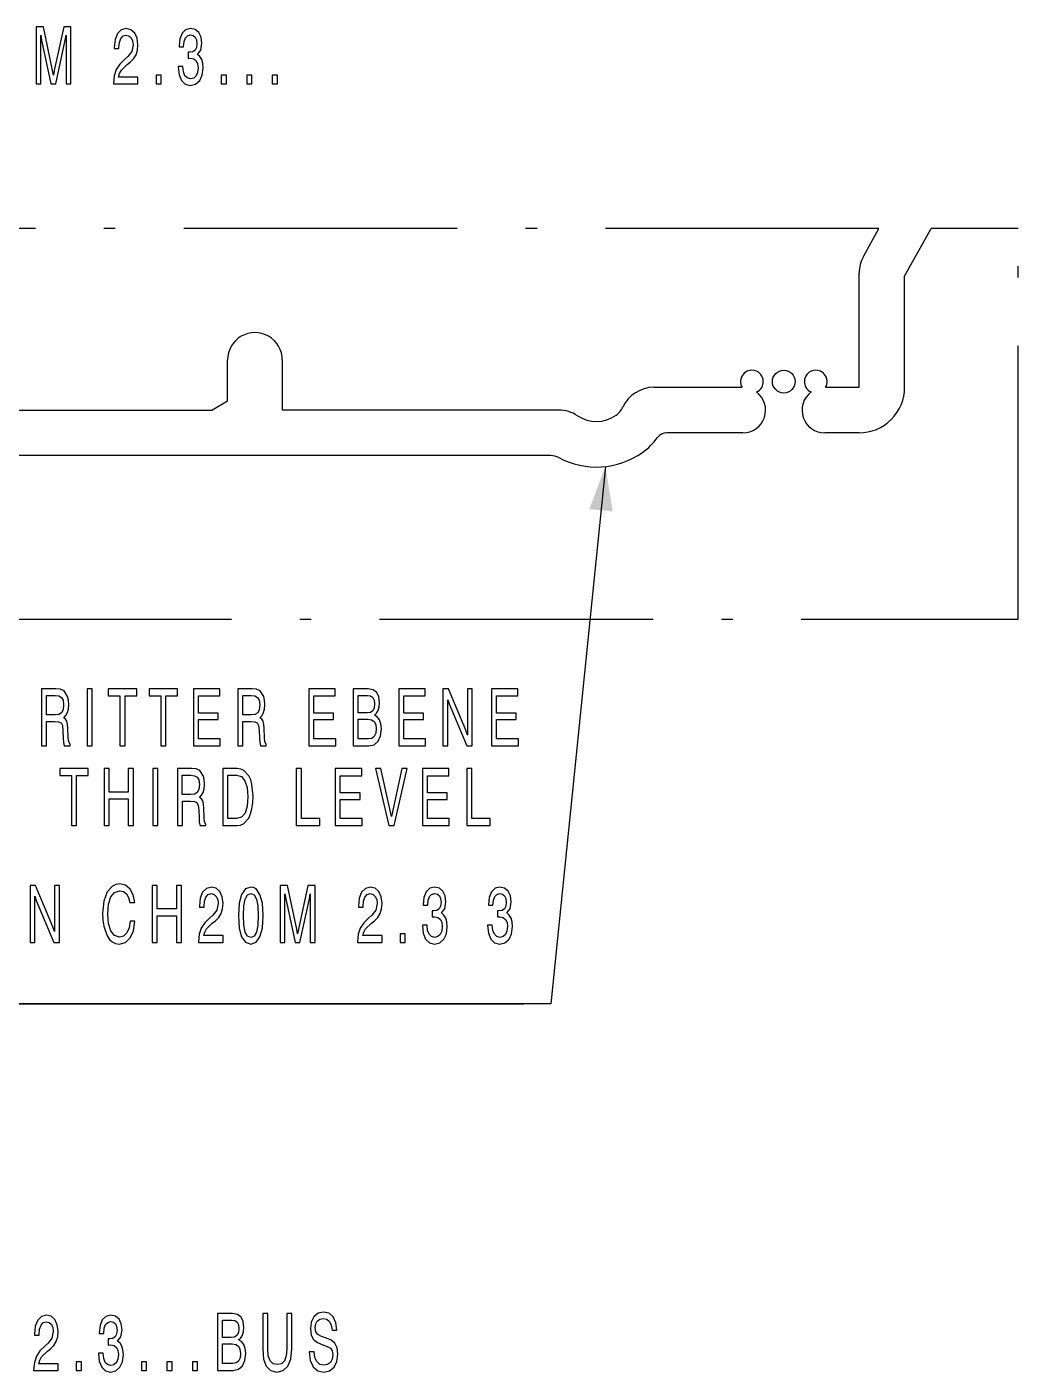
# Model space of a CAD drawing. Extents: x 42 to 318, y 12 to 289.
# Drawn here: x 274.5 to 318, y 209.9 to 268.9 of the extents above; entities that cross this region are included whole.
import ezdxf

# ---------------------------------------------------------------- set-up
doc = ezdxf.new("R2010")
doc.units = 0
doc.linetypes.add('DASHDOT', pattern=[18.5, 12, -3, 0.5, -3])
doc.layers.get('0').update_dxf_attribs({"linetype": 'CONTINUOUS'})

msp = doc.modelspace()

# ---------------------------------------------------------------- linework, layer by layer
at = {"color": 7, "linetype": 'DASHDOT'}
for p, q in [((311.89679, 260.066528), (222.149231, 260.066528)), ((317.998901, 260.066528), (314.189056, 260.066528)), ((317.998901, 242.918991), (317.998901, 260.066528)), ((215.990829, 242.918991), (317.998901, 242.918991))]:
    msp.add_line(p, q, dxfattribs=at)
at = {"color": 7}
for p, q in [((311.214264, 258.847778), (311.89679, 260.066528)), ((313.02301, 257.984375), (314.189056, 260.066528)), ((311.02301, 253.101868), (311.02301, 258.114868)), ((313.02301, 253.101868), (313.02301, 257.984375)), ((283.322998, 252.501862), (283.322998, 254.301865)), ((285.723022, 254.301865), (285.723022, 252.101868)), ((302.02301, 253.101868), (305.890015, 253.101868)), ((309.55603, 253.101868), (311.02301, 253.101868)), ((282.630188, 252.101868), (283.322998, 252.501862)), ((236.205322, 252.101868), (282.630188, 252.101868)), ((297.840698, 252.101868), (285.723022, 252.101868)), ((305.923004, 251.101868), (302.587952, 251.101868)), ((311.02301, 251.101868), (309.52301, 251.101868)), ((297.499023, 250.101868), (236.547012, 250.101868))]:
    msp.add_line(p, q, dxfattribs=at)
for points in [[(275.127502, 268.553894), (275.163666, 268.334839), (275.572723, 266.422455), (275.78067, 266.422455), (276.198761, 268.334839), (276.237183, 268.553894), (276.237183, 266.422455), (276.451904, 266.422455), (276.451904, 268.922455), (276.135498, 268.922455), (275.717377, 267.010071), (275.681213, 266.804932), (275.642792, 267.010071), (275.240509, 268.922455), (274.924072, 268.922455), (274.924072, 266.422455), (275.127502, 266.422455)], [(278.315247, 266.422455), (279.391052, 266.422455), (279.391052, 266.721466), (278.54126, 266.721466), (278.586456, 266.87796), (278.665558, 267.017029), (278.918701, 267.267365), (279.052032, 267.371704), (279.201202, 267.52121), (279.307434, 267.695068), (279.368469, 267.896729), (279.391052, 268.133179), (279.352631, 268.425232), (279.248657, 268.654724), (279.083679, 268.800751), (278.873505, 268.852905), (278.656525, 268.793793), (278.491547, 268.630371), (278.385315, 268.366119), (278.349152, 268.018433), (278.349152, 267.976685), (278.55481, 267.976685), (278.55481, 268.004517), (278.575165, 268.240967), (278.638458, 268.414795), (278.735626, 268.526062), (278.864441, 268.564331), (278.993286, 268.53302), (279.092712, 268.442627), (279.153748, 268.307007), (279.176361, 268.136627), (279.117584, 267.841095), (278.945831, 267.618561), (278.812469, 267.507294), (278.590973, 267.288239), (278.435028, 267.055267), (278.344635, 266.780579), (278.315247, 266.443329)], [(281.157227, 267.18045), (281.157227, 267.163055), (281.19339, 266.825806), (281.299622, 266.57196), (281.466858, 266.412018), (281.686096, 266.352905), (281.921143, 266.408539), (282.097412, 266.565002), (282.210419, 266.804932), (282.251099, 267.121338), (282.233032, 267.326477), (282.185547, 267.493378), (282.104187, 267.62204), (281.995728, 267.715912), (282.142609, 267.903687), (282.192352, 268.202698), (282.158447, 268.473907), (282.061249, 268.679047), (281.900787, 268.807709), (281.686096, 268.852905), (281.482666, 268.797272), (281.326721, 268.640808), (281.227295, 268.393951), (281.19339, 268.070587), (281.19339, 268.053192), (281.394531, 268.053192), (281.412598, 268.275726), (281.469116, 268.435669), (281.564026, 268.53302), (281.697388, 268.56781), (281.814911, 268.539978), (281.903046, 268.466949), (281.955048, 268.348755), (281.975372, 268.188782), (281.955048, 268.011475), (281.896271, 267.896729), (281.794556, 267.830658), (281.654449, 267.813263), (281.586639, 267.816742), (281.586639, 267.542053), (281.699646, 267.549011), (281.842041, 267.517731), (281.945984, 267.434265), (282.009277, 267.298676), (282.03186, 267.121338), (282.007019, 266.919678), (281.943726, 266.770172), (281.837524, 266.67627), (281.699646, 266.644989), (281.557251, 266.679749), (281.453308, 266.780579), (281.387756, 266.950958), (281.362885, 267.18045)], [(280.182617, 266.422455), (280.40863, 266.422455), (280.40863, 266.801453), (280.182617, 266.801453)], [(283.042664, 266.422455), (283.268677, 266.422455), (283.268677, 266.801453), (283.042664, 266.801453)], [(284.161926, 266.422455), (284.387939, 266.422455), (284.387939, 266.801453), (284.161926, 266.801453)], [(285.281189, 266.422455), (285.507202, 266.422455), (285.507202, 266.801453), (285.281189, 266.801453)], [(275.160583, 239.861542), (275.160583, 237.361542), (275.379791, 237.361542), (275.379791, 238.43248), (275.736877, 238.43248), (275.908661, 238.422043), (276.014893, 238.369888), (276.073639, 238.251663), (276.098511, 238.032608), (276.112061, 237.705765), (276.123352, 237.507584), (276.154999, 237.361542), (276.4104, 237.361542), (276.4104, 237.431076), (276.35614, 237.531921), (276.335815, 237.72316), (276.317719, 238.133453), (276.30191, 238.307297), (276.272522, 238.442902), (276.218292, 238.536789), (276.132416, 238.599365), (276.227325, 238.693253), (276.297394, 238.821899), (276.340332, 238.978363), (276.35614, 239.169601), (276.340332, 239.364319), (276.30191, 239.534698), (276.145966, 239.774612), (275.980988, 239.847641), (275.791138, 239.861542)], [(277.165771, 237.361542), (277.387268, 237.361542), (277.387268, 239.861542), (277.165771, 239.861542)], [(278.60144, 237.361542), (278.822937, 237.361542), (278.822937, 239.559036), (279.335999, 239.559036), (279.335999, 239.861542), (278.088409, 239.861542), (278.088409, 239.559036), (278.60144, 239.559036)], [(280.391968, 237.361542), (280.613464, 237.361542), (280.613464, 239.559036), (281.126495, 239.559036), (281.126495, 239.861542), (279.878937, 239.861542), (279.878937, 239.559036), (280.391968, 239.559036)], [(281.82312, 237.361542), (283.00061, 237.361542), (283.00061, 237.674469), (282.042358, 237.674469), (282.042358, 238.512451), (282.910217, 238.512451), (282.910217, 238.80452), (282.042358, 238.80452), (282.042358, 239.552078), (282.982544, 239.552078), (282.982544, 239.861542), (281.82312, 239.861542)], [(283.767303, 239.861542), (283.767303, 237.361542), (283.986542, 237.361542), (283.986542, 238.43248), (284.343628, 238.43248), (284.515411, 238.422043), (284.621643, 238.369888), (284.680389, 238.251663), (284.705261, 238.032608), (284.718811, 237.705765), (284.730103, 237.507584), (284.761749, 237.361542), (285.017151, 237.361542), (285.017151, 237.431076), (284.962891, 237.531921), (284.942566, 237.72316), (284.924469, 238.133453), (284.908661, 238.307297), (284.879272, 238.442902), (284.825043, 238.536789), (284.739136, 238.599365), (284.834076, 238.693253), (284.904144, 238.821899), (284.947083, 238.978363), (284.962891, 239.169601), (284.947083, 239.364319), (284.908661, 239.534698), (284.752716, 239.774612), (284.587738, 239.847641), (284.397888, 239.861542)], [(286.887268, 237.361542), (288.064758, 237.361542), (288.064758, 237.674469), (287.106506, 237.674469), (287.106506, 238.512451), (287.974365, 238.512451), (287.974365, 238.80452), (287.106506, 238.80452), (287.106506, 239.552078), (288.046692, 239.552078), (288.046692, 239.861542), (286.887268, 239.861542)], [(288.831482, 237.361542), (289.520782, 237.361542), (289.751312, 237.413696), (289.923096, 237.566681), (290.031555, 237.799652), (290.070007, 238.1091), (290.047394, 238.331635), (289.986359, 238.508972), (289.889191, 238.637619), (289.760376, 238.710632), (289.859802, 238.797562), (289.934387, 238.919266), (289.977325, 239.068771), (289.993164, 239.253052), (289.959259, 239.517319), (289.864319, 239.708557), (289.706116, 239.823288), (289.486877, 239.861542), (288.831482, 239.861542)], [(290.827637, 237.361542), (292.005127, 237.361542), (292.005127, 237.674469), (291.046875, 237.674469), (291.046875, 238.512451), (291.914734, 238.512451), (291.914734, 238.80452), (291.046875, 238.80452), (291.046875, 239.552078), (291.987061, 239.552078), (291.987061, 239.861542), (290.827637, 239.861542)], [(292.769592, 237.361542), (292.979767, 237.361542), (292.979767, 239.388657), (293.040771, 239.204376), (293.815979, 237.361542), (294.055573, 237.361542), (294.055573, 239.861542), (293.845367, 239.861542), (293.845367, 237.834427), (293.770782, 238.046524), (293.011414, 239.861542), (292.769592, 239.861542)], [(294.901367, 237.361542), (296.078857, 237.361542), (296.078857, 237.674469), (295.120575, 237.674469), (295.120575, 238.512451), (295.988464, 238.512451), (295.988464, 238.80452), (295.120575, 238.80452), (295.120575, 239.552078), (296.060791, 239.552078), (296.060791, 239.861542), (294.901367, 239.861542)], [(275.377533, 239.569473), (275.754974, 239.569473), (275.915436, 239.552078), (276.032959, 239.489502), (276.103027, 239.367798), (276.127869, 239.162659), (276.103027, 238.950562), (276.035217, 238.814957), (275.917694, 238.741928), (275.754974, 238.721069), (275.377533, 238.721069)], [(283.984283, 239.569473), (284.361725, 239.569473), (284.522186, 239.552078), (284.639709, 239.489502), (284.709778, 239.367798), (284.734619, 239.162659), (284.709778, 238.950562), (284.641968, 238.814957), (284.524445, 238.741928), (284.361725, 238.721069), (283.984283, 238.721069)], [(289.052948, 238.811478), (289.052948, 239.576416), (289.45752, 239.576416), (289.595367, 239.552078), (289.692566, 239.482544), (289.751312, 239.367798), (289.771667, 239.204376), (289.749054, 239.027054), (289.688049, 238.901871), (289.584076, 238.832336), (289.439423, 238.811478)], [(289.052948, 237.664047), (289.052948, 238.53331), (289.475586, 238.53331), (289.636047, 238.508972), (289.751312, 238.43248), (289.819122, 238.300339), (289.843994, 238.112579), (289.821381, 237.917877), (289.755829, 237.778793), (289.647369, 237.691864), (289.500458, 237.664047)], [(276.471924, 233.861542), (276.69342, 233.861542), (276.69342, 236.059036), (277.206482, 236.059036), (277.206482, 236.361542), (275.958893, 236.361542), (275.958893, 236.059036), (276.471924, 236.059036)], [(277.903107, 233.861542), (278.124573, 233.861542), (278.124573, 235.03331), (278.96759, 235.03331), (278.96759, 233.861542), (279.189087, 233.861542), (279.189087, 236.361542), (278.96759, 236.361542), (278.96759, 235.335815), (278.124573, 235.335815), (278.124573, 236.361542), (277.903107, 236.361542)], [(280.041656, 233.861542), (280.263153, 233.861542), (280.263153, 236.361542), (280.041656, 236.361542)], [(281.117981, 236.361542), (281.117981, 233.861542), (281.337219, 233.861542), (281.337219, 234.93248), (281.694305, 234.93248), (281.866058, 234.922043), (281.97229, 234.869888), (282.031067, 234.751663), (282.055908, 234.532608), (282.069458, 234.205765), (282.08078, 234.007584), (282.112427, 233.861542), (282.367798, 233.861542), (282.367798, 233.931076), (282.313568, 234.031921), (282.293213, 234.22316), (282.275146, 234.633453), (282.259308, 234.807297), (282.22995, 234.942902), (282.17569, 235.036789), (282.089813, 235.099365), (282.184753, 235.193253), (282.254791, 235.321899), (282.297729, 235.478363), (282.313568, 235.669601), (282.297729, 235.864319), (282.259308, 236.034698), (282.103363, 236.274612), (281.938385, 236.347641), (281.748535, 236.361542)], [(283.118683, 233.861542), (283.728882, 233.861542), (283.884827, 233.882401), (284.024963, 233.944992), (284.248718, 234.195343), (284.330078, 234.379623), (284.388855, 234.598679), (284.424988, 234.855972), (284.438568, 235.148056), (284.391113, 235.666138), (284.334595, 235.874756), (284.257751, 236.048615), (284.038513, 236.28157), (283.898407, 236.340683), (283.737946, 236.361542), (283.118683, 236.361542)], [(286.335815, 233.861542), (287.368683, 233.861542), (287.368683, 234.177948), (286.55957, 234.177948), (286.55957, 236.361542), (286.335815, 236.361542)], [(288.044952, 233.861542), (289.222473, 233.861542), (289.222473, 234.174469), (288.264191, 234.174469), (288.264191, 235.012451), (289.13205, 235.012451), (289.13205, 235.30452), (288.264191, 235.30452), (288.264191, 236.052078), (289.204376, 236.052078), (289.204376, 236.361542), (288.044952, 236.361542)], [(290.393707, 233.861542), (290.624237, 233.861542), (291.196045, 236.361542), (290.965515, 236.361542), (290.51123, 234.268356), (290.043396, 236.361542), (289.815125, 236.361542)], [(291.870056, 233.861542), (293.047577, 233.861542), (293.047577, 234.174469), (292.089294, 234.174469), (292.089294, 235.012451), (292.957153, 235.012451), (292.957153, 235.30452), (292.089294, 235.30452), (292.089294, 236.052078), (293.02948, 236.052078), (293.02948, 236.361542), (291.870056, 236.361542)], [(293.81427, 233.861542), (294.847107, 233.861542), (294.847107, 234.177948), (294.037994, 234.177948), (294.037994, 236.361542), (293.81427, 236.361542)], [(281.334961, 236.069473), (281.712372, 236.069473), (281.872833, 236.052078), (281.990356, 235.989502), (282.060425, 235.867798), (282.085297, 235.662659), (282.060425, 235.450562), (281.992615, 235.314957), (281.875122, 235.241928), (281.712372, 235.221069), (281.334961, 235.221069)], [(283.719849, 236.072952), (283.930054, 236.010361), (284.08374, 235.829559), (284.17865, 235.533997), (284.212555, 235.130661), (284.180908, 234.709946), (284.085999, 234.40744), (283.932312, 234.226639), (283.719849, 234.167526), (283.340149, 234.167526), (283.340149, 236.072952)], [(274.656281, 228.733521), (274.866455, 228.733521), (274.866455, 230.760635), (274.92749, 230.576355), (275.702698, 228.733521), (275.942261, 228.733521), (275.942261, 231.233521), (275.732086, 231.233521), (275.732086, 229.206406), (275.657501, 229.418503), (274.898102, 231.233521), (274.656281, 231.233521)], [(279.044128, 229.661896), (279.003448, 229.373291), (278.906281, 229.154251), (278.761627, 229.015167), (278.580811, 228.966476), (278.368378, 229.036026), (278.205658, 229.237686), (278.099426, 229.557587), (278.063263, 229.978302), (278.097168, 230.409454), (278.198883, 230.729355), (278.361603, 230.927536), (278.583069, 230.997086), (278.750336, 230.962311), (278.883667, 230.861481), (278.976349, 230.701538), (279.030579, 230.482483), (279.247559, 230.482483), (279.182007, 230.819748), (279.044128, 231.077057), (278.845245, 231.240479), (278.592133, 231.299591), (278.424866, 231.275238), (278.277985, 231.209183), (278.040649, 230.951874), (277.889221, 230.548538), (277.83725, 230.020035), (277.848572, 229.71405), (277.886963, 229.442841), (278.033875, 229.018646), (278.137848, 228.865646), (278.264404, 228.754379), (278.406799, 228.688324), (278.569519, 228.663986), (278.840729, 228.733521), (279.05545, 228.931717), (279.197815, 229.248123), (279.25885, 229.661896)], [(280.018768, 228.733521), (280.240234, 228.733521), (280.240234, 229.905289), (281.083252, 229.905289), (281.083252, 228.733521), (281.304749, 228.733521), (281.304749, 231.233521), (281.083252, 231.233521), (281.083252, 230.207794), (280.240234, 230.207794), (280.240234, 231.233521), (280.018768, 231.233521)], [(282.048828, 228.733521), (283.124634, 228.733521), (283.124634, 229.032547), (282.274841, 229.032547), (282.320038, 229.189011), (282.399139, 229.328094), (282.652283, 229.578445), (282.785614, 229.682755), (282.934784, 229.832275), (283.041016, 230.006119), (283.10202, 230.207794), (283.124634, 230.444229), (283.086212, 230.736298), (282.982239, 230.96579), (282.817261, 231.111816), (282.607086, 231.163986), (282.390106, 231.104874), (282.225128, 230.941452), (282.118896, 230.677185), (282.082733, 230.329483), (282.082733, 230.287766), (282.288391, 230.287766), (282.288391, 230.315582), (282.308746, 230.552017), (282.37204, 230.725876), (282.469208, 230.837143), (282.598022, 230.875381), (282.726868, 230.844086), (282.826294, 230.753693), (282.887329, 230.618088), (282.909912, 230.447708), (282.851166, 230.152161), (282.679382, 229.929626), (282.546051, 229.818359), (282.324554, 229.599304), (282.16861, 229.366348), (282.078217, 229.09166), (282.048828, 228.754379)], [(283.796387, 229.912247), (283.830292, 229.366348), (283.934265, 228.976913), (284.10376, 228.740479), (284.338806, 228.663986), (284.571594, 228.740479), (284.743378, 228.976913), (284.847351, 229.366348), (284.883484, 229.912247), (284.847351, 230.454666), (284.743378, 230.844086), (284.571594, 231.080536), (284.463135, 231.143112), (284.338806, 231.163986), (284.10376, 231.084015), (283.934265, 230.844086), (283.830292, 230.454666)], [(285.837769, 230.86496), (285.873932, 230.645905), (286.28302, 228.733521), (286.490936, 228.733521), (286.909058, 230.645905), (286.947479, 230.86496), (286.947479, 228.733521), (287.16217, 228.733521), (287.16217, 231.233521), (286.845764, 231.233521), (286.427673, 229.321136), (286.39151, 229.115997), (286.353088, 229.321136), (285.950775, 231.233521), (285.634369, 231.233521), (285.634369, 228.733521), (285.837769, 228.733521)], [(289.025543, 228.733521), (290.101349, 228.733521), (290.101349, 229.032547), (289.251556, 229.032547), (289.296753, 229.189011), (289.375854, 229.328094), (289.628967, 229.578445), (289.762329, 229.682755), (289.911499, 229.832275), (290.0177, 230.006119), (290.078735, 230.207794), (290.101349, 230.444229), (290.062927, 230.736298), (289.958954, 230.96579), (289.793976, 231.111816), (289.583771, 231.163986), (289.366821, 231.104874), (289.201813, 230.941452), (289.095612, 230.677185), (289.059448, 230.329483), (289.059448, 230.287766), (289.265106, 230.287766), (289.265106, 230.315582), (289.285461, 230.552017), (289.348724, 230.725876), (289.445923, 230.837143), (289.574738, 230.875381), (289.703552, 230.844086), (289.803009, 230.753693), (289.864014, 230.618088), (289.886627, 230.447708), (289.827881, 230.152161), (289.656097, 229.929626), (289.522766, 229.818359), (289.30127, 229.599304), (289.145325, 229.366348), (289.054932, 229.09166), (289.025543, 228.754379)], [(291.867493, 229.491516), (291.867493, 229.474136), (291.903656, 229.136856), (292.009888, 228.883026), (292.177124, 228.723083), (292.396362, 228.663986), (292.631409, 228.71962), (292.807709, 228.876083), (292.920715, 229.115997), (292.961395, 229.432404), (292.943298, 229.637558), (292.895844, 229.804459), (292.814484, 229.933105), (292.705994, 230.026978), (292.852905, 230.214737), (292.902618, 230.513763), (292.868713, 230.784973), (292.771545, 230.990128), (292.611084, 231.118774), (292.396362, 231.163986), (292.192963, 231.108353), (292.037018, 230.951874), (291.937561, 230.705002), (291.903656, 230.381638), (291.903656, 230.364258), (292.104797, 230.364258), (292.122894, 230.586792), (292.179382, 230.746735), (292.274323, 230.844086), (292.407654, 230.87886), (292.525177, 230.851044), (292.613342, 230.77803), (292.665314, 230.659805), (292.685669, 230.499863), (292.665314, 230.32254), (292.606567, 230.207794), (292.504852, 230.141724), (292.364716, 230.124344), (292.296936, 230.127823), (292.296936, 229.853134), (292.409912, 229.860092), (292.552307, 229.828796), (292.656281, 229.745346), (292.719543, 229.609741), (292.742157, 229.432404), (292.717285, 229.230743), (292.654022, 229.081223), (292.547791, 228.98735), (292.409912, 228.956055), (292.267548, 228.990829), (292.163574, 229.09166), (292.098022, 229.262039), (292.073181, 229.491516)], [(294.727539, 229.491516), (294.727539, 229.474136), (294.763702, 229.136856), (294.869934, 228.883026), (295.03717, 228.723083), (295.256409, 228.663986), (295.491455, 228.71962), (295.667755, 228.876083), (295.780762, 229.115997), (295.821442, 229.432404), (295.803345, 229.637558), (295.75589, 229.804459), (295.67453, 229.933105), (295.56604, 230.026978), (295.712952, 230.214737), (295.762665, 230.513763), (295.72876, 230.784973), (295.631592, 230.990128), (295.47113, 231.118774), (295.256409, 231.163986), (295.053009, 231.108353), (294.897064, 230.951874), (294.797607, 230.705002), (294.763702, 230.381638), (294.763702, 230.364258), (294.964874, 230.364258), (294.982941, 230.586792), (295.039429, 230.746735), (295.134369, 230.844086), (295.2677, 230.87886), (295.385254, 230.851044), (295.473389, 230.77803), (295.52536, 230.659805), (295.545715, 230.499863), (295.52536, 230.32254), (295.466614, 230.207794), (295.364899, 230.141724), (295.224762, 230.124344), (295.156982, 230.127823), (295.156982, 229.853134), (295.269958, 229.860092), (295.412354, 229.828796), (295.516327, 229.745346), (295.57959, 229.609741), (295.602203, 229.432404), (295.577332, 229.230743), (295.514069, 229.081223), (295.407837, 228.98735), (295.269958, 228.956055), (295.127594, 228.990829), (295.023621, 229.09166), (294.958069, 229.262039), (294.933228, 229.491516)], [(284.013367, 229.912247), (284.031433, 230.336441), (284.087952, 230.638947), (284.189667, 230.816269), (284.338806, 230.87886), (284.487976, 230.816269), (284.589691, 230.638947), (284.646179, 230.336441), (284.664276, 229.912247), (284.646179, 229.484558), (284.589691, 229.185532), (284.487976, 229.00473), (284.338806, 228.949097), (284.189667, 229.00473), (284.087952, 229.185532), (284.029175, 229.484558)], [(290.892883, 228.733521), (291.118896, 228.733521), (291.118896, 229.112518), (290.892883, 229.112518)], [(274.815247, 209.942017), (275.891052, 209.942017), (275.891052, 210.241043), (275.04126, 210.241043), (275.086456, 210.397507), (275.165558, 210.536591), (275.418701, 210.786942), (275.552032, 210.891251), (275.701202, 211.040771), (275.807434, 211.214615), (275.868469, 211.41629), (275.891052, 211.652725), (275.852631, 211.944794), (275.748657, 212.174286), (275.583679, 212.320313), (275.373505, 212.372482), (275.156525, 212.31337), (274.991547, 212.149948), (274.885315, 211.885681), (274.849152, 211.537979), (274.849152, 211.496262), (275.05481, 211.496262), (275.05481, 211.524078), (275.075165, 211.760513), (275.138458, 211.934372), (275.235626, 212.045639), (275.364441, 212.083878), (275.493286, 212.052582), (275.592712, 211.962189), (275.653748, 211.826584), (275.676361, 211.656204), (275.617584, 211.360657), (275.445831, 211.138123), (275.312469, 211.026855), (275.090973, 210.8078), (274.935028, 210.574844), (274.844635, 210.300156), (274.815247, 209.962875)], [(277.657227, 210.700012), (277.657227, 210.682632), (277.69339, 210.345352), (277.799622, 210.091522), (277.966858, 209.93158), (278.186096, 209.872482), (278.421143, 209.928116), (278.597412, 210.084579), (278.710419, 210.324493), (278.751099, 210.6409), (278.733032, 210.846054), (278.685547, 211.012955), (278.604187, 211.141602), (278.495728, 211.235474), (278.642609, 211.423233), (278.692352, 211.72226), (278.658447, 211.993469), (278.561249, 212.198624), (278.400787, 212.327271), (278.186096, 212.372482), (277.982666, 212.316849), (277.826721, 212.16037), (277.727295, 211.913498), (277.69339, 211.590134), (277.69339, 211.572754), (277.894531, 211.572754), (277.912598, 211.795288), (277.969116, 211.955231), (278.064026, 212.052582), (278.197388, 212.087357), (278.314911, 212.05954), (278.403046, 211.986526), (278.455048, 211.868301), (278.475372, 211.708359), (278.455048, 211.531036), (278.396271, 211.41629), (278.294556, 211.35022), (278.154449, 211.33284), (278.086639, 211.336319), (278.086639, 211.06163), (278.199646, 211.068588), (278.342041, 211.037292), (278.445984, 210.953842), (278.509277, 210.818237), (278.53186, 210.6409), (278.507019, 210.43924), (278.443726, 210.289719), (278.337524, 210.195847), (278.199646, 210.164551), (278.057251, 210.199326), (277.953308, 210.300156), (277.887756, 210.470535), (277.862885, 210.700012)], [(282.877838, 209.942017), (283.567169, 209.942017), (283.797699, 209.994171), (283.969452, 210.147156), (284.077942, 210.380127), (284.116364, 210.689575), (284.093781, 210.912109), (284.032745, 211.089447), (283.935547, 211.218094), (283.806732, 211.291107), (283.906189, 211.378036), (283.980774, 211.499741), (284.023712, 211.649246), (284.03952, 211.833527), (284.005615, 212.097794), (283.910706, 212.289032), (283.752502, 212.403763), (283.533264, 212.442017), (282.877838, 212.442017)], [(283.099335, 211.391953), (283.099335, 212.156891), (283.503876, 212.156891), (283.641754, 212.132553), (283.738922, 212.063019), (283.797699, 211.948273), (283.818024, 211.784851), (283.795441, 211.607529), (283.734406, 211.482346), (283.630463, 211.412811), (283.485809, 211.391953)], [(284.86499, 210.891251), (284.901123, 210.442719), (285.016418, 210.126297), (285.206238, 209.938538), (285.475189, 209.872482), (285.759979, 209.938538), (285.967896, 210.129776), (286.094452, 210.446182), (286.13739, 210.891251), (286.13739, 212.442017), (285.915924, 212.442017), (285.915924, 210.887772), (285.888794, 210.581787), (285.811951, 210.36969), (285.683136, 210.241043), (285.500061, 210.199326), (285.314728, 210.241043), (285.185913, 210.366211), (285.10907, 210.581787), (285.086456, 210.887772), (285.086456, 212.442017), (284.86499, 212.442017)], [(286.901825, 210.766083), (286.951569, 210.383606), (287.078125, 210.105438), (287.27475, 209.935059), (287.539185, 209.875946), (287.799072, 209.935059), (287.995728, 210.091522), (288.120026, 210.338394), (288.162964, 210.665237), (288.126801, 210.936447), (288.029602, 211.141602), (287.866882, 211.270248), (287.656708, 211.360657), (287.435211, 211.440628), (287.281525, 211.520599), (287.191132, 211.635345), (287.164001, 211.826584), (287.186615, 211.986526), (287.258942, 212.115173), (287.369659, 212.195145), (287.521088, 212.22644), (287.674774, 212.191666), (287.792297, 212.090836), (287.869141, 211.927414), (287.905304, 211.708359), (288.115509, 211.708359), (288.072571, 212.04216), (287.957306, 212.292511), (287.776489, 212.452454), (287.534668, 212.508087), (287.292816, 212.452454), (287.109772, 212.299454), (286.992249, 212.066498), (286.953827, 211.767471), (286.987732, 211.492783), (287.089417, 211.305023), (287.2612, 211.176376), (287.498505, 211.075531), (287.690613, 210.999039), (287.830719, 210.922546), (287.914368, 210.8078), (287.943726, 210.626999), (287.914368, 210.43924), (287.835236, 210.293198), (287.708679, 210.202789), (287.536926, 210.171509), (287.362885, 210.209747), (287.231812, 210.331451), (287.145935, 210.515732), (287.114288, 210.766083)], [(283.099335, 210.244522), (283.099335, 211.113785), (283.521973, 211.113785), (283.682434, 211.089447), (283.797699, 211.012955), (283.865509, 210.880814), (283.89035, 210.693054), (283.867767, 210.498352), (283.802216, 210.359268), (283.693726, 210.272339), (283.546814, 210.244522)], [(276.682617, 209.942017), (276.90863, 209.942017), (276.90863, 210.321014), (276.682617, 210.321014)], [(279.542664, 209.942017), (279.768677, 209.942017), (279.768677, 210.321014), (279.542664, 210.321014)], [(280.661926, 209.942017), (280.887939, 209.942017), (280.887939, 210.321014), (280.661926, 210.321014)], [(281.781189, 209.942017), (282.007202, 209.942017), (282.007202, 210.321014), (281.781189, 210.321014)]]:
    msp.add_lwpolyline(points, close=True, dxfattribs=at)
for points in [[(233.973755, 249.649124), (235.931656, 226.040955), (296.311646, 226.040955)], [(299.897217, 249.624588), (297.495789, 226.040955), (237.668396, 226.040955)]]:
    msp.add_lwpolyline(points, dxfattribs=at)
msp.add_circle((307.723022, 253.351868), 0.5, dxfattribs=at)
for centre, radius, start, end in [((312.52301, 258.114868), 1.5, 150.750007, 180.000005), ((284.52301, 254.301865), 1.2, 0, 180.000005), ((306.322998, 253.351868), 0.5, 294.439856, 210.000003), ((309.123016, 253.351868), 0.5, 329.999999, 245.560146), ((302.02301, 251.601868), 1.5, 90.000003, 155.096056), ((305.923004, 252.101868), 1, 269.999997, 52.636552), ((309.52301, 252.101868), 1, 127.363453, 269.999997), ((311.02301, 253.101868), 2, 269.999997, 360), ((299.846191, 252.612503), 0.9, 305.352602, 335.096053), ((297.840698, 250.601868), 1.5, 56.442689, 90.000003), ((299.499023, 253.101868), 1.5, 236.442684, 305.352609), ((302.587952, 250.601868), 0.5, 90.000003, 143.746167), ((299.846191, 252.612503), 2.9, 305.352616, 323.746172), ((297.499023, 249.351868), 0.75, 61.927515, 90.000003), ((299.499023, 253.101868), 3.5, 241.927517, 305.352602)]:
    msp.add_arc(centre, radius, start, end, dxfattribs=at)
msp.add_solid([(300.216492, 247.650238), (299.897217, 249.624588), (299.186554, 247.755112)], dxfattribs=at)

doc.saveas('drawing.dxf')
